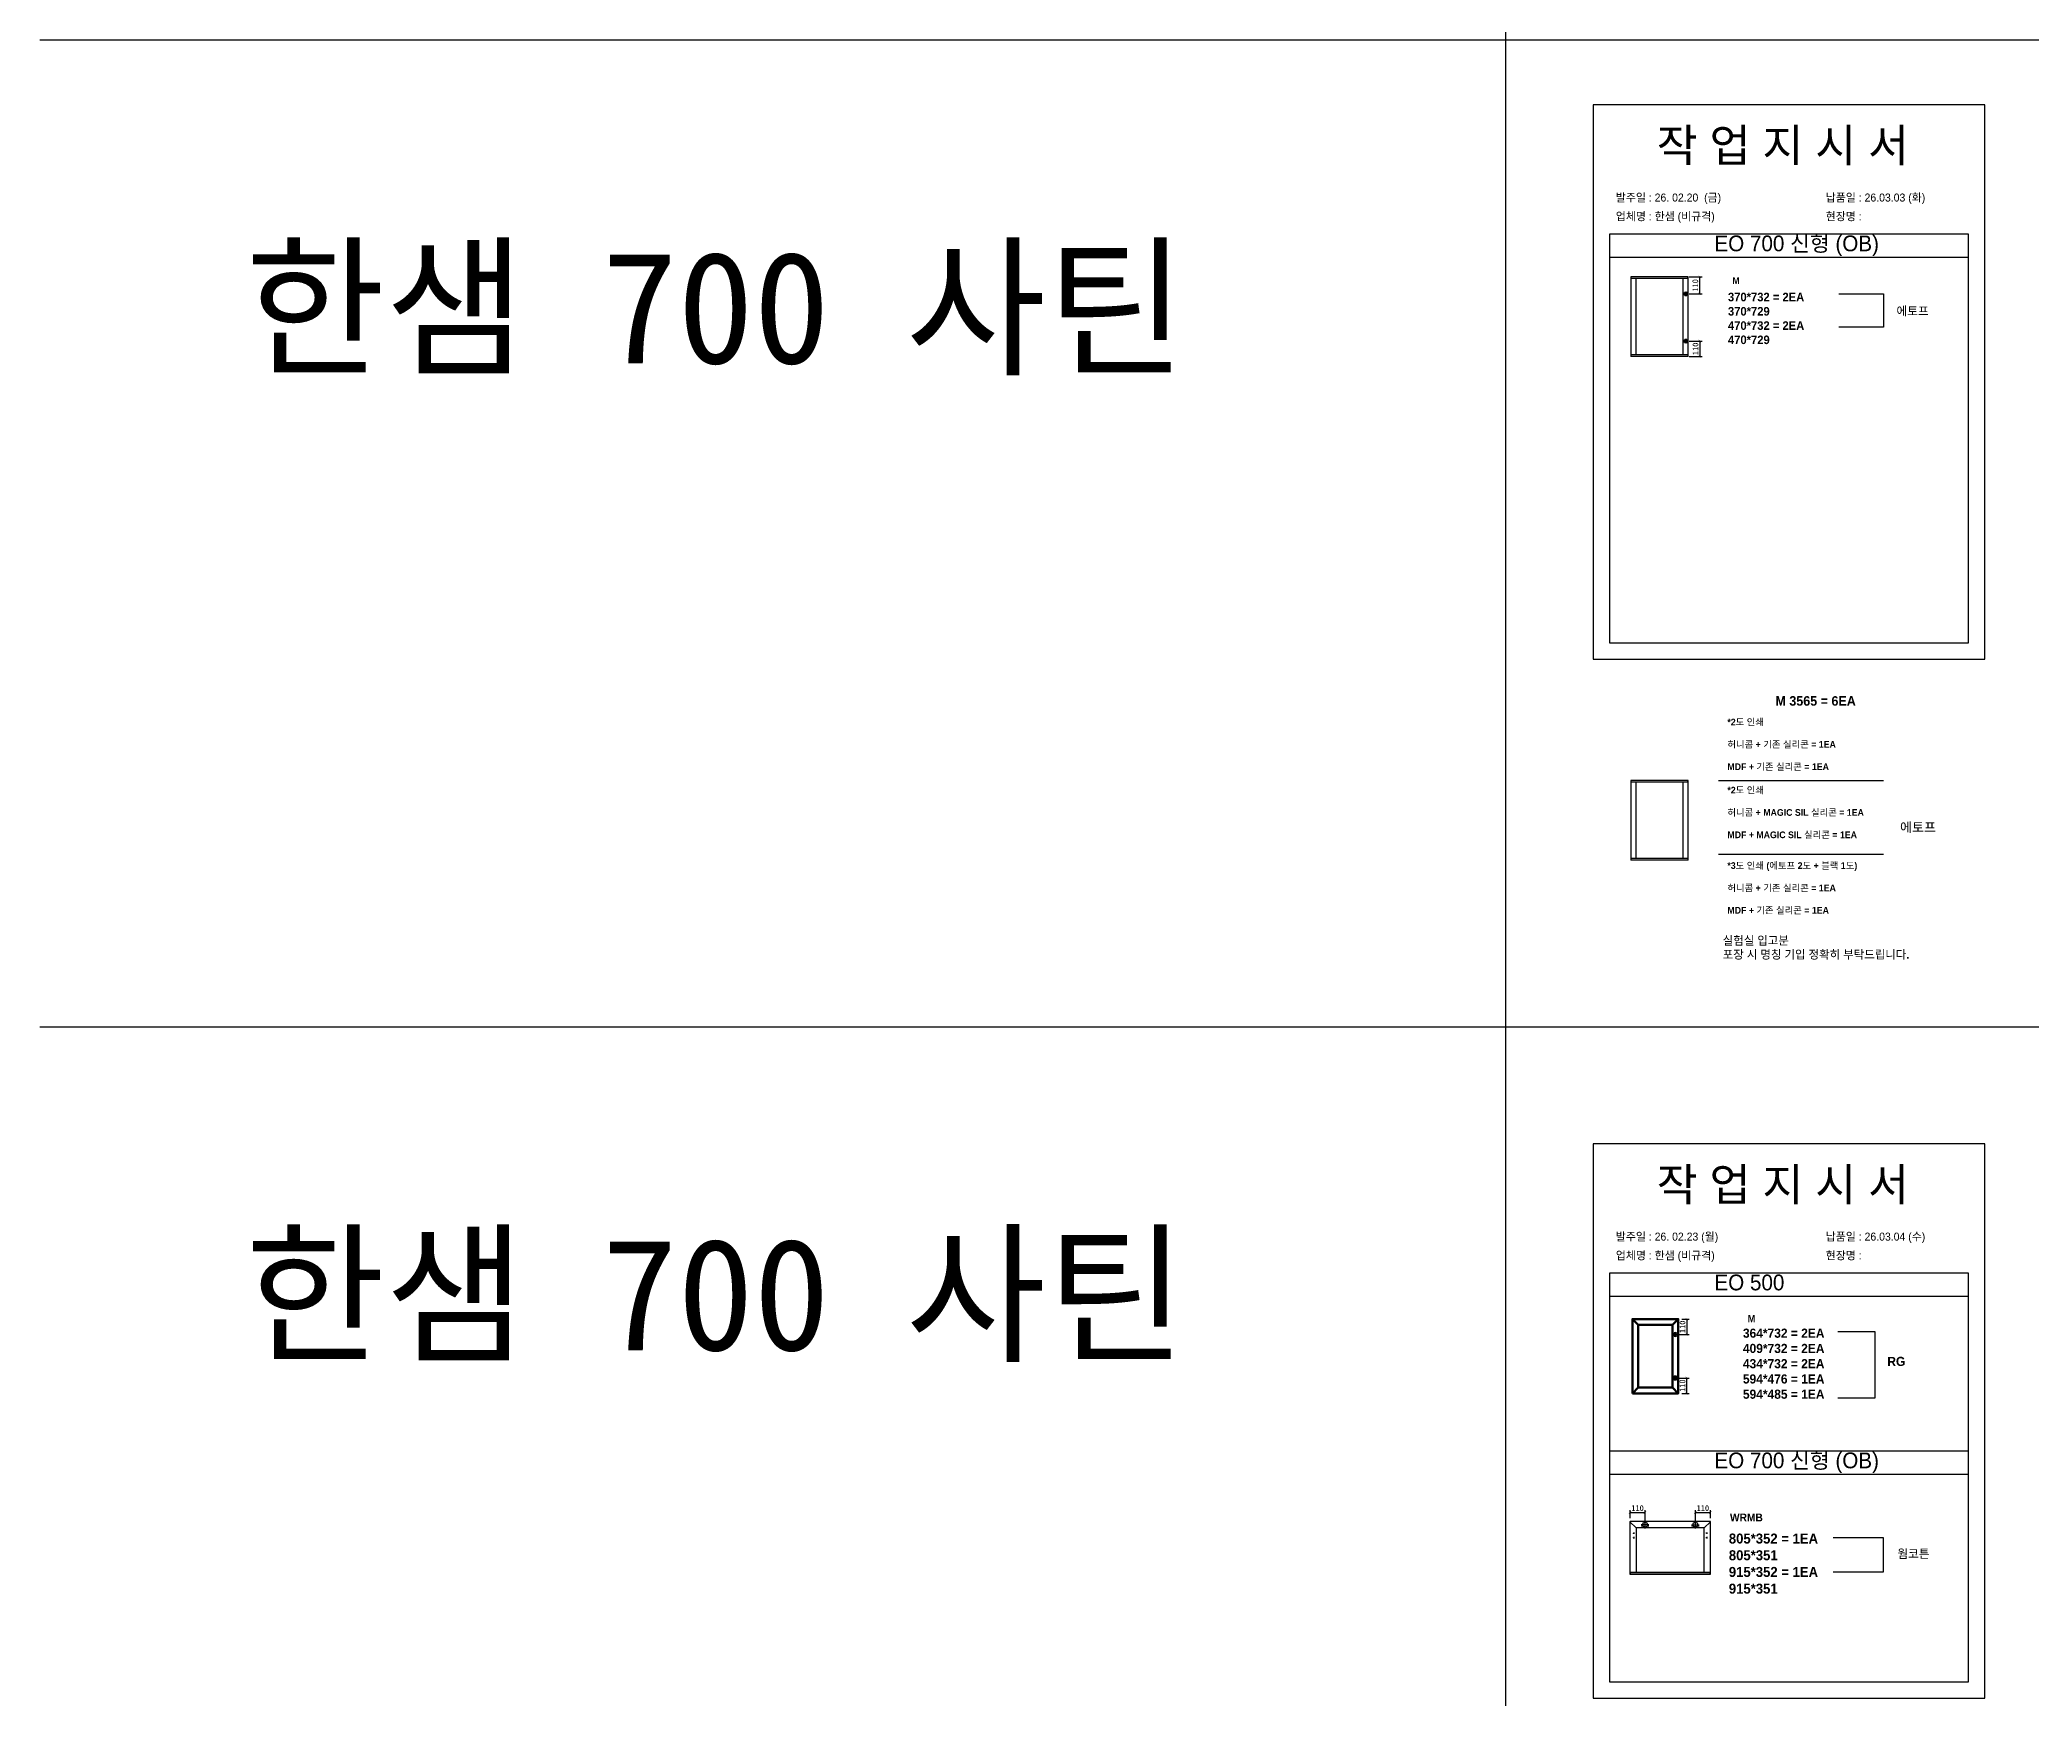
# Model space of a CAD drawing. Header units: millimetres. Extents: x -44117 to 256353, y -2095463 to 65325.
# Drawn here: x 104016 to 112553, y -729334 to -722227 of the extents above; entities that cross this region are included whole.
import ezdxf

# ---------------------------------------------------------------- set-up
doc = ezdxf.new("R2010")
doc.units = ezdxf.units.MM
doc.header["$LTSCALE"] = 10
doc.layers.add('Layer1', color=7, linetype='Continuous', lineweight=70)
doc.styles.add('MtX_Gulim', font='')
doc.styles.get('MtX_Gulim').set_extended_font_data('Gulim', bold=True)
doc.dimstyles.new('ISO-25', dxfattribs={"dimtxt": 2.5, "dimasz": 2.5, "dimexe": 1, "dimexo": 1, "dimtad": 1, "dimtxsty": 'Standard', "dimblk": 'ARCHTICK', "dimcen": 2.5, "dimadec": 0, "dimazin": 0, "dimtfac": 1, "dimtmove": 0, "dimatfit": 3, "dimfxl": 0, "dimarcsym": 0})

# ---------------------------------------------------------------- blocks, each defined once
blk = doc.blocks.new('_ArchTick')
at = {"color": 0, "linetype": 'ByBlock', "const_width": 0.15}
blk.add_lwpolyline([(-0.5, -0.5), (0.5, 0.5)], dxfattribs=at)
blk = doc.blocks.new('*D4922')
at = {"color": 0, "lineweight": -2}
for p, q in [((111087, -723242.6), (111141.6, -723242.6)), ((111131.6, -723316.3), (111131.6, -723242.6)), ((111087, -723316.3), (111141.6, -723316.3))]:
    blk.add_line(p, q, dxfattribs=at)
at = {"layer": 'Defpoints', "color": 0}
for p in [(111072, -723242.6), (111131.6, -723242.6), (111072, -723316.3)]:
    blk.add_point(p, dxfattribs=at)
at = {"color": 0, "lineweight": -2, "xscale": 10, "yscale": 10, "zscale": 10}
for p, rotation in [((111131.6, -723242.6), 90), ((111131.6, -723316.3), 270)]:
    blk.add_blockref('_ArchTick', p, dxfattribs=dict(at, rotation=rotation))
at = {"color": 0, "insert": (111112.8, -723279.5), "char_height": 25, "attachment_point": 5, "rotation": 90}
blk.add_mtext('110', dxfattribs=at)
blk = doc.blocks.new('*D4923')
at = {"color": 0, "lineweight": -2}
for p, q in [((111087, -723518.1), (111142.5, -723518.1)), ((111087, -723585), (111142.5, -723585)), ((111132.5, -723518.1), (111132.5, -723585))]:
    blk.add_line(p, q, dxfattribs=at)
at = {"layer": 'Defpoints', "color": 0}
for p in [(111072, -723518.1), (111072, -723585), (111132.5, -723585)]:
    blk.add_point(p, dxfattribs=at)
at = {"color": 0, "lineweight": -2, "xscale": 10, "yscale": 10, "zscale": 10}
for p, rotation in [((111132.5, -723518.1), 90), ((111132.5, -723585), 270)]:
    blk.add_blockref('_ArchTick', p, dxfattribs=dict(at, rotation=rotation))
at = {"color": 0, "insert": (111113.8, -723551.6), "char_height": 25, "attachment_point": 5, "rotation": 90}
blk.add_mtext('110', dxfattribs=at)
blk = doc.blocks.new('*D4930')
at = {"color": 0, "lineweight": -2}
for p, q in [((111042.2, -727775.6), (111086.4, -727775.6)), ((111054.7, -727709.9), (111086.4, -727709.9)), ((111076.4, -727709.9), (111076.4, -727775.6))]:
    blk.add_line(p, q, dxfattribs=at)
at = {"layer": 'Defpoints', "color": 0}
for p in [(111027.2, -727775.6), (111039.7, -727709.9), (111076.4, -727775.6)]:
    blk.add_point(p, dxfattribs=at)
at = {"color": 0, "lineweight": -2, "xscale": 10, "yscale": 10, "zscale": 10}
for p, rotation in [((111076.4, -727709.9), 90), ((111076.4, -727775.6), 270)]:
    blk.add_blockref('_ArchTick', p, dxfattribs=dict(at, rotation=rotation))
at = {"color": 0, "insert": (111057.6, -727742.8), "char_height": 25, "attachment_point": 5, "rotation": 90}
blk.add_mtext('110', dxfattribs=at)
blk = doc.blocks.new('*D4931')
at = {"color": 0, "lineweight": -2}
for p, q in [((111042.2, -727962.1), (111086.4, -727962.1)), ((111054.7, -728027.9), (111086.4, -728027.9)), ((111076.4, -728027.9), (111076.4, -727962.1))]:
    blk.add_line(p, q, dxfattribs=at)
at = {"layer": 'Defpoints', "color": 0}
for p in [(111027.2, -727962.1), (111039.7, -728027.9), (111076.4, -727962.1)]:
    blk.add_point(p, dxfattribs=at)
at = {"color": 0, "lineweight": -2, "xscale": 10, "yscale": 10, "zscale": 10}
for p, rotation in [((111076.4, -727962.1), 90), ((111076.4, -728027.9), 270)]:
    blk.add_blockref('_ArchTick', p, dxfattribs=dict(at, rotation=rotation))
at = {"color": 0, "insert": (111057.6, -727995), "char_height": 25, "attachment_point": 5, "rotation": 90}
blk.add_mtext('110', dxfattribs=at)
blk = doc.blocks.new('*D4932')
at = {"color": 0, "lineweight": -2}
for p, q in [((110832.9, -728563.1), (110832.9, -728528.5)), ((110832.9, -728538.5), (110897.5, -728538.5)), ((110897.5, -728575.8), (110897.5, -728528.5))]:
    blk.add_line(p, q, dxfattribs=at)
at = {"layer": 'Defpoints', "color": 0}
for p in [(110897.5, -728538.5), (110832.9, -728578.1), (110897.5, -728590.8)]:
    blk.add_point(p, dxfattribs=at)
at = {"color": 0, "lineweight": -2, "xscale": 10, "yscale": 10, "zscale": 10, "rotation": 180}
blk.add_blockref('_ArchTick', (110832.9, -728538.5), dxfattribs=at)
at = {"color": 0, "lineweight": -2, "xscale": 10, "yscale": 10, "zscale": 10}
blk.add_blockref('_ArchTick', (110897.5, -728538.5), dxfattribs=at)
at = {"color": 0, "insert": (110865.2, -728519.7), "char_height": 25, "attachment_point": 5}
blk.add_mtext('110', dxfattribs=at)
blk = doc.blocks.new('*D4933')
at = {"color": 0, "lineweight": -2}
for p, q in [((111113, -728575.8), (111113, -728528.5)), ((111113, -728538.5), (111177.5, -728538.5)), ((111177.5, -728563.1), (111177.5, -728528.5))]:
    blk.add_line(p, q, dxfattribs=at)
at = {"layer": 'Defpoints', "color": 0}
for p in [(111177.5, -728538.5), (111113, -728590.8), (111177.5, -728578.1)]:
    blk.add_point(p, dxfattribs=at)
at = {"color": 0, "lineweight": -2, "xscale": 10, "yscale": 10, "zscale": 10, "rotation": 180}
blk.add_blockref('_ArchTick', (111113, -728538.5), dxfattribs=at)
at = {"color": 0, "lineweight": -2, "xscale": 10, "yscale": 10, "zscale": 10}
blk.add_blockref('_ArchTick', (111177.5, -728538.5), dxfattribs=at)
at = {"color": 0, "insert": (111145.3, -728519.7), "char_height": 25, "attachment_point": 5}
blk.add_mtext('110', dxfattribs=at)

msp = doc.modelspace()

# ---------------------------------------------------------------- linework, layer by layer
at = {"color": 1}
for p, q in [((104015.69829, -722227.32508), (196284.84516, -722227.32508)), ((104015.69829, -722227.32508), (196284.84516, -722227.32508)), ((104015.69829, -726456.60278), (196284.84516, -726456.60278)), ((104015.69829, -726456.60278), (196284.84516, -726456.60278))]:
    msp.add_line(p, q, dxfattribs=at)
for p, q in [((112284.43074, -723060.33758), (110744.43074, -723060.33758)), ((112284.43074, -723160.33758), (110744.43074, -723160.33758)), ((110836.09627, -723242.89247), (110836.09627, -723584.77935)), ((111082.59691, -723243.3352), (110836.09627, -723243.3352)), ((111082.59691, -723250.02536), (110836.09627, -723250.02536)), ((111082.35095, -723242.64651), (110836.34223, -723242.64651)), ((110857.98687, -723249.53344), (110857.98687, -723577.64647)), ((111060.46035, -723577.64647), (111060.46035, -723250.02536)), ((111081.3671, -723250.02536), (111081.3671, -723242.64651)), ((111082.59691, -723584.77935), (111082.59691, -723242.89247)), ((111082.59691, -723577.64647), (110836.09627, -723577.64647)), ((111082.59691, -723584.33663), (110836.09627, -723584.33663)), ((111082.35095, -723585.02532), (110836.34223, -723585.02532)), ((110837.32608, -723585.02532), (110837.32608, -723577.64647)), ((111081.3671, -723577.64647), (111081.3671, -723585.02532)), ((110836.09627, -725401.23497), (110836.09627, -725743.12186)), ((111082.59691, -725401.6777), (110836.09627, -725401.6777)), ((111082.59691, -725408.36787), (110836.09627, -725408.36787)), ((111082.35095, -725400.98901), (110836.34223, -725400.98901)), ((110857.98687, -725407.87594), (110857.98687, -725735.98898)), ((111060.46035, -725735.98898), (111060.46035, -725408.36787)), ((111081.3671, -725408.36787), (111081.3671, -725400.98901)), ((111082.59691, -725743.12186), (111082.59691, -725401.23497)), ((111212.92092, -725400.86023), (111920.04207, -725400.86023)), ((111212.92092, -725716.58565), (111920.04207, -725716.58565)), ((111082.59691, -725735.98898), (110836.09627, -725735.98898)), ((111082.59691, -725742.67914), (110836.09627, -725742.67914)), ((111082.35095, -725743.36783), (110836.34223, -725743.36783)), ((110837.32608, -725743.36783), (110837.32608, -725735.98898)), ((111081.3671, -725735.98898), (111081.3671, -725743.36783)), ((112284.43074, -727513.3147), (110744.43074, -727513.3147)), ((112284.43074, -727613.3147), (110744.43074, -727613.3147)), ((112284.43074, -728275.89633), (110744.43074, -728275.89633)), ((112284.43074, -728375.89633), (110744.43074, -728375.89633)), ((110832.65106, -728578.05693), (110832.65106, -728802.39725)), ((110858.99181, -728604.39768), (110832.73774, -728577.84765)), ((111177.53689, -728577.76096), (110832.94702, -728577.76096)), ((110845.96942, -728627.48283), (110851.88869, -728627.48283)), ((110848.92905, -728624.5232), (110848.92905, -728630.44246)), ((110858.99181, -728604.39768), (110858.99181, -728794.40624)), ((111151.4921, -728604.39768), (110858.99181, -728604.39768)), ((110913.61049, -728590.78336), (110881.32365, -728590.78336)), ((110886.51642, -728596.70263), (110881.781, -728596.70263)), ((110884.14871, -728594.33492), (110884.14871, -728599.07033)), ((110897.46707, -728606.92677), (110897.46707, -728574.63994)), ((110913.15313, -728596.70263), (110908.41772, -728596.70263)), ((110910.78542, -728594.33492), (110910.78542, -728599.07033)), ((111096.87343, -728590.78336), (111129.16027, -728590.78336)), ((111102.06621, -728596.70263), (111097.33079, -728596.70263)), ((111099.6985, -728594.33492), (111099.6985, -728599.07033)), ((111113.01686, -728606.92677), (111113.01686, -728574.63994)), ((111128.70292, -728596.70263), (111123.96751, -728596.70263)), ((111126.33521, -728594.33492), (111126.33521, -728599.07033)), ((111151.4921, -728604.39768), (111177.74617, -728577.84765)), ((111151.4921, -728793.81431), (111151.4921, -728604.39768)), ((111164.5145, -728627.48283), (111158.59523, -728627.48283)), ((111161.55487, -728624.5232), (111161.55487, -728630.44246)), ((111177.83285, -728802.39725), (111177.83285, -728578.05693)), ((110845.96942, -728646.42449), (110851.88869, -728646.42449)), ((110848.92905, -728643.46486), (110848.92905, -728649.38413)), ((111164.5145, -728646.42449), (111158.59523, -728646.42449)), ((111161.55487, -728643.46486), (111161.55487, -728649.38413)), ((110832.65106, -728793.81431), (111177.83285, -728793.81431)), ((110832.65106, -728801.86452), (111177.53689, -728801.86452)), ((110832.94702, -728802.69322), (111177.53689, -728802.69322)), ((110834.13087, -728793.81431), (110834.13087, -728802.69322)), ((111176.35304, -728802.69322), (111176.35304, -728793.81431))]:
    msp.add_line(p, q)
for p in [(110300.49669, 21924.9366), (110300.49669, 14161.07811), (110300.49669, 18584.38997), (110300.49669, 10820.53148), (110300.49669, 18627.87121), (110300.49669, 10864.01272), (110300.49669, 15287.32457), (110300.49669, 7523.46608), (110300.49669, 3746.75115), (110300.49669, 21924.9366), (110300.49669, 14161.07811), (110300.49669, 18584.38997), (110300.49669, 10820.53148), (110300.49669, 18627.87121), (110300.49669, 10864.01272), (110300.49669, 15287.32457), (110300.49669, 7523.46608), (110300.49669, 3746.75115), (110300.49669, 21924.9366), (110300.49669, 14161.07811), (110300.49669, 18584.38997), (110300.49669, 10820.53148), (110300.49669, 18627.87121), (110300.49669, 10864.01272), (110300.49669, 15287.32457), (110300.49669, 7523.46608), (110300.49669, 3746.75115), (110300.49669, 21924.9366), (110300.49669, 14161.07811), (110300.49669, 18584.38997), (110300.49669, 10820.53148), (110300.49669, 18627.87121), (110300.49669, 10864.01272), (110300.49669, 15287.32457), (110300.49669, 7523.46608), (110300.49669, 3746.75115), (110300.49669, 21924.9366), (110300.49669, 14161.07811), (110300.49669, 18584.38997), (110300.49669, 10820.53148), (110300.49669, 18627.87121), (110300.49669, 10864.01272), (110300.49669, 15287.32457), (110300.49669, 7523.46608), (110300.49669, 3746.75115), (110300.49669, 21924.9366), (110300.49669, 14161.07811), (110300.49669, 18584.38997), (110300.49669, 10820.53148), (110300.49669, 18627.87121), (110300.49669, 10864.01272), (110300.49669, 15287.32457), (110300.49669, 7523.46608), (110300.49669, 3746.75115), (110300.49669, 21924.9366), (110300.49669, 14161.07811), (110300.49669, 18584.38997), (110300.49669, 10820.53148), (110300.49669, 18627.87121), (110300.49669, 10864.01272), (110300.49669, 15287.32457), (110300.49669, 7523.46608), (110300.49669, 3746.75115), (110300.49669, 21924.9366), (110300.49669, 14161.07811), (110300.49669, 18584.38997), (110300.49669, 10820.53148), (110300.49669, 18627.87121), (110300.49669, 10864.01272), (110300.49669, 15287.32457), (110300.49669, 7523.46608), (110300.49669, 3746.75115), (110300.49669, 21924.9366), (110300.49669, 14161.07811), (110300.49669, 18584.38997), (110300.49669, 10820.53148), (110300.49669, 18627.87121), (110300.49669, 10864.01272), (110300.49669, 15287.32457), (110300.49669, 7523.46608), (110300.49669, 3746.75115), (110300.49669, 21924.9366), (110300.49669, 14161.07811), (110300.49669, 18584.38997), (110300.49669, 10820.53148), (110300.49669, 18627.87121), (110300.49669, 10864.01272), (110300.49669, 15287.32457), (110300.49669, 7523.46608), (110300.49669, 3746.75115), (110300.49669, 12702.87182), (110300.49669, 4939.01333), (110300.49669, 9362.32519), (110300.49669, 1598.4667), (110300.49669, 9405.80642), (110300.49669, 1641.94794), (110300.49669, 6065.25979), (110300.49669, -1698.5987), (110300.49669, -5475.31363), (110300.49669, 12702.87182), (110300.49669, 4939.01333), (110300.49669, 9362.32519), (110300.49669, 1598.4667), (110300.49669, 9405.80642), (110300.49669, 1641.94794), (110300.49669, 6065.25979), (110300.49669, -1698.5987), (110300.49669, -5475.31363), (110300.49669, 12702.87182), (110300.49669, 4939.01333), (110300.49669, 9362.32519), (110300.49669, 1598.4667), (110300.49669, 9405.80642), (110300.49669, 1641.94794), (110300.49669, 6065.25979), (110300.49669, -1698.5987), (110300.49669, -5475.31363), (110300.49669, 12702.87182), (110300.49669, 4939.01333), (110300.49669, 9362.32519), (110300.49669, 1598.4667), (110300.49669, 9405.80642), (110300.49669, 1641.94794), (110300.49669, 6065.25979), (110300.49669, -1698.5987), (110300.49669, -5475.31363), (110300.49669, 12702.87182), (110300.49669, 4939.01333), (110300.49669, 9362.32519), (110300.49669, 1598.4667), (110300.49669, 9405.80642), (110300.49669, 1641.94794), (110300.49669, 6065.25979), (110300.49669, -1698.5987), (110300.49669, -5475.31363)]:
    msp.add_xline(p, (0, 1), dxfattribs=at)
for points in [[(110674.43074, -724881.16786), (112354.43074, -724881.16786), (112354.43074, -722505.16786), (110674.43074, -722505.16786)], [(110674.43074, -729334.14498), (112354.43074, -729334.14498), (112354.43074, -726958.14498), (110674.43074, -726958.14498)]]:
    msp.add_lwpolyline(points, close=True)
for points in [[(110744.43074, -723060.33758), (110744.43074, -724811.16786), (112284.43074, -724811.16786), (112284.43074, -723060.33758)], [(111728.71239, -723316.22435), (111919.36996, -723316.22435), (111919.36996, -723458.29354), (111728.71239, -723458.29354)], [(110744.43074, -727513.3147), (110744.43074, -729264.14498), (112284.43074, -729264.14498), (112284.43074, -727513.3147)], [(111723.49586, -727762.28464), (111882.36703, -727762.28464), (111882.36703, -728048.25275), (111723.49586, -728048.25275)], [(111703.59541, -728645.17393), (111918.5439, -728645.17393), (111918.5439, -728793.81139), (111703.59541, -728793.81139)]]:
    msp.add_lwpolyline(points)
for centre, radius in [((110848.92905, -728627.48283), 0.88789), ((110884.14871, -728596.70263), 0.94708), ((110897.46707, -728590.78336), 10.35872), ((110910.78542, -728596.70263), 0.94708), ((111099.6985, -728596.70263), 0.94708), ((111113.01686, -728590.78336), 10.35872), ((111126.33521, -728596.70263), 0.94708), ((111161.55487, -728627.48283), 0.88789), ((110848.92905, -728646.42449), 0.88789), ((111161.55487, -728646.42449), 0.88789)]:
    msp.add_circle(centre, radius)
for centre, radius, start, end in [((111082.35095, -723242.89247), 0.24596, 0, 90), ((110836.34223, -723584.77936), 0.24596, 180, 270), ((111082.35095, -723584.77936), 0.24596, 270, 0), ((111082.35095, -725401.23497), 0.24596, 0, 90), ((110836.34223, -725743.12187), 0.24596, 180, 270), ((111082.35095, -725743.12187), 0.24596, 270, 0), ((110832.94702, -728578.05693), 0.29596, 90, 180), ((111177.53689, -728578.05693), 0.29596, 0, 90), ((110832.94702, -728802.39725), 0.29596, 180, 270), ((111177.53689, -728802.39725), 0.29596, 270, 0)]:
    msp.add_arc(centre, radius, start, end)
at = {"layer": 'Layer1'}
for p, q in [((111071.95893, -723307.19779), (111071.95893, -723325.32819)), ((111071.95893, -723527.20615), (111071.95893, -723509.07575)), ((110867.89961, -727734.42949), (110843.34956, -727709.87944)), ((111015.1999, -727734.42949), (111039.74995, -727709.87944)), ((111027.21201, -727765.42354), (111027.21201, -727785.83255)), ((110843.34956, -728027.85095), (110867.89961, -728003.3009)), ((111039.74995, -728027.85095), (111015.1999, -728003.3009)), ((111015.1999, -728003.3009), (111039.74995, -728027.85095)), ((111027.21201, -727972.30685), (111027.21201, -727951.89785))]:
    msp.add_line(p, q, dxfattribs=at)
for points in [[(111081.02413, -723316.26299), (111062.89373, -723316.26299)], [(111081.02413, -723518.14095), (111062.89373, -723518.14095)], [(110843.34956, -728027.85095), (111039.74995, -728027.85095), (111039.74995, -727709.87944), (110843.34956, -727709.87944)], [(110867.89961, -728003.3009), (111015.1999, -728003.3009), (111015.1999, -727734.42949), (110867.89961, -727734.42949)], [(111037.41651, -727775.62804), (111017.00751, -727775.62804)], [(111037.41651, -727962.10235), (111017.00751, -727962.10235)]]:
    msp.add_lwpolyline(points, close=True, dxfattribs=at)
for centre, radius in [((111071.95893, -723316.26299), 6.04347), ((111071.95893, -723518.14095), 6.04347), ((111027.21201, -727775.62804), 6.803), ((111027.21201, -727962.10235), 6.803)]:
    msp.add_circle(centre, radius, dxfattribs=at)

# ---------------------------------------------------------------- texts
at = {"linetype": 'Continuous', "style": 'MtX_Gulim'}
for s, height, p in [('M', 28.5847, (111271.79138, -723273.82835)), ('M 3565 = 6EA', 41.0156481, (111456.38234, -725080.93677)), ('에토프', 41.015648, (111990.46123, -725622.51639)), ('M', 30.55563, (111337.28578, -727723.16038)), ('WRMB', 33.437275, (111261.38914, -728576.45603))]:
    msp.add_text(s, height=height, dxfattribs=at).set_placement(p)
at = {"attachment_point": 1}
for s, width, gutter_width, heights, insert, char_height in [('{\\fGulim|b0|i0|c129|p50;작 업 지 시 서}', 3307.3198183, 12.5, [-155.84554], (110947.23734, -722609.33037), 140), ('\\pt11;{\\fGulim|b0|i0|c129|p50;발주일 : 26. 02.20  (금)}', 3307.3198183, 12.5, [34.50412], (110772.02799, -722886.05079), 34.3), ('{\\fGulim|b0|i0|c129|p50;납품일 : 26.03.03 (화)}', 3307.3198183, 12.5, [35.09023], (111672.00597, -722886.05079), 34.3), ('{\\fGulim|b0|i0|c129|p50;업체명 : 한샘 (비규격)}', 3307.3198183, 12.5, [36.11279], (110772.02799, -722966.70697), 34.3), ('{\\fGulim|b0|i0|c129|p50;현장명 : }', 3307.3198183, 12.5, [-38.2735], (111672.00597, -722966.70697), 34.3), ('{\\f굴림|b0|i0|c129|p50;한샘} 700 {\\f굴림|b0|i0|c129|p50;사틴}', 5072.1082947, 2395.6482, [-533.35869], (104895.62473, -723134.72492), 479.1296392), ('{\\fGulim|b0|i0|c129|p50;EO 700 신형 (OB)}', 1597.0710432, 6.03612, [-85.06834], (111194.78675, -723065.86629), 67.6045736), ('{\\f굴림|b1|i0|c129|p50;370*732 = 2EA\\P\\C1;370*729\\P\\C256;470*732 = 2EA\\P\\C1;470*729}', 11097.3917356, 142.72229, [-221.41373], (111252.84834, -723311.08868), 36.7000174), ('{\\f굴림|b1|i0|c129|p50;에토프}', 11097.3917356, 142.72229, [-40.82634], (111975.34377, -723371.60507), 36.7000174), ('{\\f굴림|b1|i0|c129|p50;*2도 인쇄\\P\\P허니콤 + 기존 실리콘 = 1EA\\P\\PMDF + 기존 실리콘 = 1EA}', 8684.9152714, 111.69571, [-225.97485], (111250.37288, -725136.56876), 28.7217528), ('{\\f굴림|b1|i0|c129|p50;*2도 인쇄\\P\\P허니콤 + MAGIC SIL 실리콘 = 1EA\\P\\PMDF + MAGIC SIL 실리콘 = 1EA}', 8684.9152714, 111.69571, [-225.97485], (111250.37288, -725428.40145), 28.7217528), ('{\\f굴림|b1|i0|c129|p50;*3도 인쇄 (에토프 2도 + 블랙 1도)\\P\\P허니콤 + 기존 실리콘 = 1EA\\P\\PMDF + 기존 실리콘 = 1EA}', 8684.9152714, 111.69571, [-227.95042], (111250.37288, -725751.68923), 28.7217528), ('{\\f굴림|b1|i0|c129|p50;실험실 입고분 \\P포장 시 명칭 기입 정확히 부탁드립니다.}', 10869.8002194, 139.79526, [-101.56554], (111230.43016, -726069.38044), 35.947353), ('{\\fGulim|b0|i0|c129|p50;작 업 지 시 서}', 3307.3198183, 12.5, [-155.84554], (110947.23734, -727062.30749), 140), ('{\\f굴림|b0|i0|c129|p50;한샘} 700 {\\f굴림|b0|i0|c129|p50;사틴}', 5072.1082947, 2395.6482, [-533.35869], (104895.62473, -727364.00262), 479.1296392), ('\\pt11;{\\fGulim|b0|i0|c129|p50;발주일 : 26. 02.23 (월)}', 3307.3198183, 12.5, [34.50412], (110772.02799, -727339.02791), 34.3), ('{\\fGulim|b0|i0|c129|p50;납품일 : 26.03.04 (수)}', 3307.3198183, 12.5, [35.09023], (111672.00597, -727339.02791), 34.3), ('{\\fGulim|b0|i0|c129|p50;업체명 : 한샘 (비규격)}', 3307.3198183, 12.5, [36.11279], (110772.02799, -727419.68409), 34.3), ('{\\fGulim|b0|i0|c129|p50;현장명 : }', 3307.3198183, 12.5, [-38.2735], (111672.00597, -727419.68409), 34.3), ('{\\fGulim|b0|i0|c129|p50;EO 500}', 1597.0710432, 6.03612, [-69.31494], (111194.78675, -727518.84341), 67.6045736), ('{\\f굴림|b1|i0|c129|p50;364*732 = 2EA\\P409*732 = 2EA\\P434*732 = 2EA\\P594*476 = 1EA\\P594*485 = 1EA}', 11862.5631537, 152.56307, [758.13502], (111317.0366, -727750.32326), 39.2305043), ('{\\f굴림|b1|i0|c129|p50;RG}', 11862.5631537, 152.56307, [-40.32024], (111936.00225, -727871.37601), 39.2305043), ('{\\fGulim|b0|i0|c129|p50;EO 700 신형 (OB)}', 1597.0710432, 6.03612, [-85.06834], (111194.78675, -728281.42504), 67.6045736), ('{\\f굴림|b1|i0|c129|p50;805*352 = 1EA\\P\\C1;805*351\\P\\C256;915*352 = 1EA\\P\\C1;915*351}', 12981.2987302, 166.951, [-259.11477], (111256.61415, -728628.67841), 42.930258), ('{\\f굴림|b1|i0|c129|p50;웜코튼}', 11097.3917356, 142.72229, [-39.61272], (111978.84311, -728697.20932), 36.7000174)]:
    msp.add_mtext_dynamic_manual_height_columns(s, width=width, gutter_width=gutter_width, heights=heights, dxfattribs=dict(at, insert=insert, char_height=char_height))

# ---------------------------------------------------------------- dimensions: what is measured, and where the dimension line sits
for base, p1, p2, angle, picture, middle in [((111131.5727, -723242.64651), (111071.95893, -723316.26299), (111071.95893, -723242.64651), 90, '*D4922', (111112.8227, -723279.45475)), ((111132.52618, -723585.02532), (111071.95893, -723518.14095), (111071.95893, -723585.02532), 90, '*D4923', (111113.77618, -723551.58314)), ((111076.39226, -727775.62804), (111039.74995, -727709.87944), (111027.21201, -727775.62804), 90, '*D4930', (111057.64226, -727742.75374)), ((111076.39226, -727962.10235), (111039.74995, -728027.85095), (111027.21201, -727962.10235), 270, '*D4931', (111057.64226, -727994.97665))]:
    dim = msp.add_linear_dim(base=base, p1=p1, p2=p2, angle=angle, text='110', dimstyle='ISO-25', override={"dimscale": 10, "dimasz": 1, "dimexo": 1.5, "dimtxsty": 'Standard'})
    dim.commit()
    dim.dimension.update_dxf_attribs({"geometry": picture, "text_midpoint": middle})
for base, p1, p2, picture, middle in [((110897.46707, -728538.47653), (110832.94702, -728578.05693), (110897.46707, -728590.78336), '*D4932', (110865.20705, -728519.72653)), ((111177.53689, -728538.47653), (111113.01685, -728590.78336), (111177.53689, -728578.05693), '*D4933', (111145.27687, -728519.72653))]:
    dim = msp.add_linear_dim(base=base, p1=p1, p2=p2, text='110', dimstyle='ISO-25', override={"dimscale": 10, "dimasz": 1, "dimexo": 1.5, "dimtxsty": 'Standard'})
    dim.commit()
    dim.dimension.update_dxf_attribs({"geometry": picture, "text_midpoint": middle})

doc.saveas('drawing.dxf')
